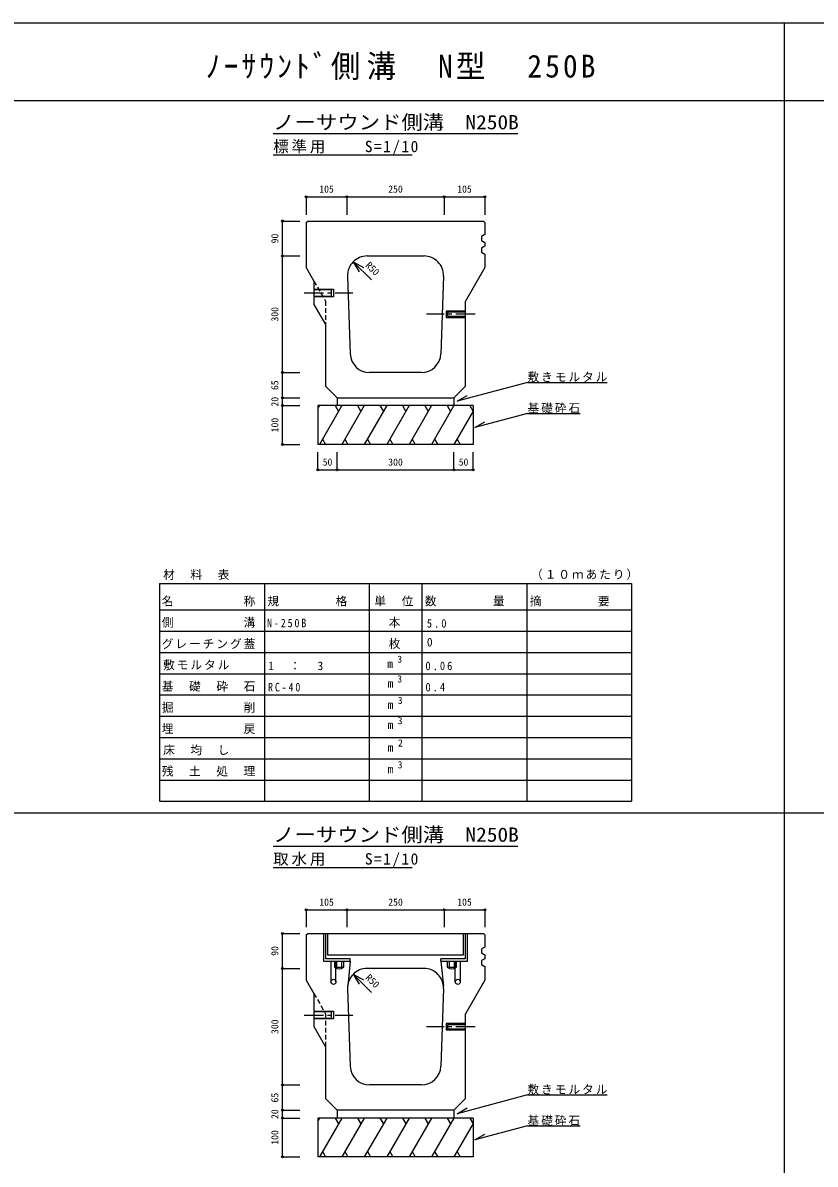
# Model space of a CAD drawing. Units: millimetres at full size, sheet at 1:10. Extents: x -4310 to 3690, y -2846 to 2854.
# Drawn here: x -2270 to -230, y -83 to 2854 of the extents above; entities that cross this region are included whole.
import ezdxf
from ezdxf.enums import TextEntityAlignment as Align

# ---------------------------------------------------------------- set-up
doc = ezdxf.new("R2010")
doc.units = ezdxf.units.MM
doc.header["$LTSCALE"] = 10
doc.header["$PDMODE"] = 32
doc.header["$PDSIZE"] = 5
for name, pattern in [('CHAIN1', [8, 5, -1, 1, -1]), ('DASHED1', [1.8, 1.2, -0.6]), ('DOUBLE_CHAIN2', [12.8, 9, -1, 0.6, -0.6, 0.6, -1])]:
    doc.linetypes.add(name, pattern=pattern)
doc.layers.add('0-0_通り芯', color=7, linetype='Continuous')
doc.styles.add('ＭＳ ゴシック', font='')
doc.styles.get('ＭＳ ゴシック').set_extended_font_data('MS Gothic')

msp = doc.modelspace()

# ---------------------------------------------------------------- linework, layer by layer
at = {"layer": '0-0_通り芯', "color": 2}
for p, q in [((-4310.37, 2853.83), (3689.63, 2853.83)), ((-310.37, 2853.83), (-310.37, -2846.17)), ((-4310.37, 2653.83), (3689.63, 2653.83)), ((-4310.37, 2653.83), (3689.63, 2653.83)), ((-1461.37, 423.49), (-1461.37, 439.49)), ((-1449.37, 439.49), (-1449.37, 423.49)), ((-1171.37, 423.49), (-1171.37, 439.49)), ((-1159.37, 439.49), (-1159.37, 423.49))]:
    msp.add_line(p, q, dxfattribs=at)
at = {"layer": '0-0_通り芯'}
for p, q in [((-1625.37, 2568.83), (-995.37, 2568.83)), ((-1625.37, 2513.83), (-1267.87, 2513.83)), ((-970.59, 1928.6), (-765.59, 1928.6)), ((-1460.37, 1888.83), (-1460.37, 1868.83)), ((-1160.37, 1888.83), (-1160.37, 1868.83)), ((-1510.37, 1868.83), (-1510.37, 1768.83)), ((-1110.37, 1868.83), (-1510.37, 1868.83)), ((-1506.32, 1868.83), (-1510.37, 1861.81)), ((-1448.58, 1868.83), (-1506.32, 1768.83)), ((-1465.88, 1868.83), (-1457.23, 1853.84)), ((-1390.85, 1868.83), (-1448.58, 1768.83)), ((-1408.15, 1868.83), (-1399.5, 1853.84)), ((-1333.11, 1868.83), (-1390.85, 1768.83)), ((-1350.41, 1868.83), (-1341.76, 1853.84)), ((-1275.38, 1868.83), (-1333.11, 1768.83)), ((-1292.68, 1868.83), (-1284.03, 1853.84)), ((-1217.64, 1868.83), (-1275.38, 1768.83)), ((-1234.94, 1868.83), (-1226.29, 1853.84)), ((-1159.91, 1868.83), (-1217.64, 1768.83)), ((-1177.21, 1868.83), (-1168.56, 1853.84)), ((-1110.37, 1854.63), (-1159.91, 1768.83)), ((-1119.47, 1868.83), (-1110.82, 1853.84)), ((-1110.37, 1868.83), (-1110.37, 1768.83)), ((-970.59, 1848.8), (-835.59, 1848.8)), ((-1110.37, 1768.83), (-1510.37, 1768.83)), ((-1498.4, 1782.55), (-1490.48, 1768.83)), ((-1440.66, 1782.55), (-1432.74, 1768.83)), ((-1382.93, 1782.55), (-1375.01, 1768.83)), ((-1325.19, 1782.55), (-1317.27, 1768.83)), ((-1267.46, 1782.55), (-1259.54, 1768.83)), ((-1209.72, 1782.55), (-1201.8, 1768.83)), ((-1151.99, 1782.55), (-1144.07, 1768.83)), ((-1917.87, 1411.37), (-702.87, 1411.37)), ((-1917.87, 1411.37), (-1917.87, 1288.25)), ((-1647.87, 1411.37), (-1647.87, 1288.25)), ((-1377.87, 1411.37), (-1377.87, 1288.25)), ((-1242.87, 1411.37), (-1242.87, 1288.25)), ((-972.87, 1411.37), (-972.87, 1288.25)), ((-702.87, 1411.37), (-702.87, 1288.25)), ((-1917.87, 1342.97), (-702.87, 1342.97)), ((-1917.87, 1288.25), (-702.87, 1288.25)), ((-1917.87, 1288.25), (-1917.87, 850.49)), ((-1647.87, 1288.25), (-1647.87, 850.49)), ((-1377.87, 1288.25), (-1377.87, 850.49)), ((-1242.87, 1288.25), (-1242.87, 850.49)), ((-972.87, 1288.25), (-972.87, 850.49)), ((-702.87, 1288.25), (-702.87, 850.49)), ((-1917.87, 1233.53), (-702.87, 1233.53)), ((-1917.87, 1178.81), (-702.87, 1178.81)), ((-1917.87, 1124.09), (-702.87, 1124.09)), ((-1917.87, 1069.37), (-702.87, 1069.37)), ((-1917.87, 1014.65), (-702.87, 1014.65)), ((-1917.87, 959.93), (-702.87, 959.93)), ((-1917.87, 905.21), (-702.87, 905.21)), ((-1917.87, 850.49), (-702.87, 850.49)), ((-1832.37, 850.49), (-923.37, 850.49)), ((-1625.37, 735.49), (-995.37, 735.49)), ((-1625.37, 680.49), (-1267.87, 680.49)), ((-1485.37, 510.49), (-1485.37, 455.49)), ((-1135.37, 455.49), (-1135.37, 510.49)), ((-1485.37, 455.49), (-1135.37, 455.49)), ((-970.59, 95.27), (-765.59, 95.27)), ((-1510.37, 35.49), (-1510.37, -64.51)), ((-1110.37, 35.49), (-1510.37, 35.49)), ((-1506.32, 35.49), (-1510.37, 28.48)), ((-1448.58, 35.49), (-1506.32, -64.51)), ((-1465.88, 35.49), (-1457.23, 20.51)), ((-1460.37, 55.49), (-1460.37, 35.49)), ((-1390.85, 35.49), (-1448.58, -64.51)), ((-1408.15, 35.49), (-1399.5, 20.51)), ((-1333.11, 35.49), (-1390.85, -64.51)), ((-1350.41, 35.49), (-1341.76, 20.51)), ((-1275.38, 35.49), (-1333.11, -64.51)), ((-1292.68, 35.49), (-1284.03, 20.51)), ((-1217.64, 35.49), (-1275.38, -64.51)), ((-1234.94, 35.49), (-1226.29, 20.51)), ((-1159.91, 35.49), (-1217.64, -64.51)), ((-1177.21, 35.49), (-1168.56, 20.51)), ((-1160.37, 55.49), (-1160.37, 35.49)), ((-1119.47, 35.49), (-1110.82, 20.51)), ((-1110.37, 35.49), (-1110.37, -64.51)), ((-1110.37, 21.3), (-1159.91, -64.51)), ((-970.59, 15.47), (-835.59, 15.47)), ((-1498.4, -50.79), (-1490.48, -64.51)), ((-1440.66, -50.79), (-1432.74, -64.51)), ((-1382.93, -50.79), (-1375.01, -64.51)), ((-1325.19, -50.79), (-1317.27, -64.51)), ((-1267.46, -50.79), (-1259.54, -64.51)), ((-1209.72, -50.79), (-1201.8, -64.51)), ((-1151.99, -50.79), (-1144.07, -64.51)), ((-1110.37, -64.51), (-1510.37, -64.51))]:
    msp.add_line(p, q, dxfattribs=at)
at = {"layer": '0-0_通り芯', "color": 4}
for p, q in [((-1540.37, 2406.35), (-1435.37, 2406.35)), ((-1540.37, 2406.35), (-1540.37, 2359.84)), ((-1435.37, 2406.35), (-1435.37, 2359.84)), ((-1435.37, 2406.35), (-1185.37, 2406.35)), ((-1185.37, 2406.35), (-1185.37, 2359.84)), ((-1185.37, 2406.35), (-1080.37, 2406.35)), ((-1080.37, 2406.35), (-1080.37, 2359.84)), ((-1601.37, 2253.83), (-1601.37, 2343.83)), ((-1601.37, 2343.83), (-1556.37, 2343.83)), ((-1601.37, 1953.83), (-1601.37, 2253.83)), ((-1601.37, 2253.83), (-1556.37, 2253.83)), ((-1419.03, 2239.18), (-1393.05, 2224.18)), ((-1419.03, 2239.18), (-1404.03, 2213.2)), ((-1372.02, 2192.18), (-1419.03, 2239.18)), ((-1601.37, 1888.83), (-1601.37, 1953.83)), ((-1601.37, 1953.83), (-1556.37, 1953.83)), ((-1601.37, 1868.83), (-1601.37, 1888.83)), ((-1601.37, 1888.83), (-1556.37, 1888.83)), ((-1601.37, 1768.83), (-1601.37, 1868.83)), ((-1601.37, 1868.83), (-1556.37, 1868.83)), ((-1601.37, 1768.83), (-1556.37, 1768.83)), ((-1510.37, 1703.83), (-1510.37, 1748.83)), ((-1460.37, 1703.83), (-1460.37, 1748.83)), ((-1160.37, 1703.83), (-1160.37, 1748.83)), ((-1110.37, 1703.83), (-1110.37, 1748.83)), ((-1510.37, 1703.83), (-1460.37, 1703.83)), ((-1460.37, 1703.83), (-1160.37, 1703.83)), ((-1160.37, 1703.83), (-1110.37, 1703.83)), ((-4310.37, 820.49), (3689.63, 820.49)), ((-1540.37, 571.49), (-1435.37, 571.49)), ((-1540.37, 571.49), (-1540.37, 526.49)), ((-1435.37, 571.49), (-1435.37, 526.49)), ((-1435.37, 571.49), (-1185.37, 571.49)), ((-1185.37, 571.49), (-1185.37, 526.49)), ((-1185.37, 571.49), (-1080.37, 571.49)), ((-1080.37, 571.49), (-1080.37, 526.49)), ((-1601.37, 420.49), (-1601.37, 510.49)), ((-1601.37, 510.49), (-1556.37, 510.49)), ((-1489.37, 445.49), (-1489.37, 510.49)), ((-1131.37, 510.49), (-1131.37, 445.49)), ((-1125.37, 439.49), (-1125.37, 510.49)), ((-1427.37, 445.49), (-1489.37, 445.49)), ((-1427.37, 439.49), (-1427.37, 445.49)), ((-1131.37, 445.49), (-1193.37, 445.49)), ((-1193.37, 439.49), (-1193.37, 445.49)), ((-1601.37, 120.49), (-1601.37, 420.49)), ((-1601.37, 420.49), (-1556.37, 420.49)), ((-1476.87, 439.49), (-1476.87, 385.99)), ((-1463.87, 385.99), (-1463.87, 439.49)), ((-1193.37, 439.49), (-1125.37, 439.49)), ((-1156.87, 385.99), (-1156.87, 439.49)), ((-1143.87, 439.49), (-1143.87, 385.99)), ((-1419.03, 405.85), (-1393.05, 390.85)), ((-1419.03, 405.85), (-1404.03, 379.87)), ((-1372.02, 358.84), (-1419.03, 405.85)), ((-1601.37, 55.49), (-1601.37, 120.49)), ((-1601.37, 120.49), (-1556.37, 120.49)), ((-1601.37, 35.49), (-1601.37, 55.49)), ((-1601.37, 55.49), (-1556.37, 55.49)), ((-1601.37, -64.51), (-1601.37, 35.49)), ((-1601.37, 35.49), (-1556.37, 35.49)), ((-1601.37, -64.51), (-1556.37, -64.51))]:
    msp.add_line(p, q, dxfattribs=at)
at = {"layer": '0-0_通り芯', "color": 3}
for p, q in [((-1540.37, 2339.83), (-1536.37, 2343.83)), ((-1540.37, 2339.83), (-1540.37, 2223.83)), ((-1536.37, 2343.83), (-1084.37, 2343.83)), ((-1080.37, 2339.83), (-1084.37, 2343.83)), ((-1080.37, 2339.83), (-1080.37, 2308.83)), ((-1080.37, 2288.83), (-1080.37, 2278.83)), ((-1383.67, 2253.83), (-1237.06, 2253.83)), ((-1080.37, 2258.83), (-1080.37, 2223.83)), ((-1540.37, 2223.83), (-1520.37, 2189.19)), ((-1080.37, 2223.83), (-1130.37, 2137.22)), ((-1520.37, 2189.19), (-1520.37, 2129.19)), ((-1433.64, 2202.16), (-1426.98, 2002.16)), ((-1187.09, 2202.16), (-1193.75, 2002.16)), ((-1520.37, 2129.19), (-1490.37, 2077.22)), ((-1490.37, 2077.22), (-1490.37, 1918.83)), ((-1243.73, 1953.83), (-1377, 1953.83)), ((-1460.37, 1888.83), (-1490.37, 1918.83)), ((-1540.37, 506.49), (-1536.37, 510.49)), ((-1536.37, 510.49), (-1084.37, 510.49)), ((-1080.37, 506.49), (-1084.37, 510.49)), ((-1080.37, 506.49), (-1080.37, 475.49)), ((-1080.37, 455.49), (-1080.37, 445.49)), ((-1427.37, 439.49), (-1433.45, 375.2)), ((-1237.06, 420.49), (-1383.67, 420.49)), ((-1193.37, 439.49), (-1187.28, 375.2)), ((-1080.37, 390.49), (-1130.37, 303.89)), ((-1520.37, 355.85), (-1520.37, 270.85)), ((-1433.64, 368.83), (-1426.98, 168.83)), ((-1187.09, 368.83), (-1193.75, 168.83)), ((-1130.37, 85.49), (-1130.37, 303.89)), ((-1520.37, 270.85), (-1490.37, 218.89)), ((-1490.37, 218.89), (-1490.37, 85.49)), ((-1243.73, 120.49), (-1377, 120.49)), ((-1460.37, 55.49), (-1490.37, 85.49)), ((-1160.37, 55.49), (-1130.37, 85.49)), ((-1160.37, 55.49), (-1460.37, 55.49))]:
    msp.add_line(p, q, dxfattribs=at)
at = {"layer": '0-0_通り芯', "color": 3, "linetype": 'DASHED1'}
for p, q in [((-1520.37, 2189.19), (-1490.37, 2137.22)), ((-1490.37, 2137.22), (-1490.37, 2077.22)), ((-1520.37, 355.85), (-1490.37, 303.89)), ((-1490.37, 303.89), (-1490.37, 218.89))]:
    msp.add_line(p, q, dxfattribs=at)
at = {"layer": '0-0_通り芯', "linetype": 'CHAIN1'}
for p, q in [((-1545.37, 2158.83), (-1420.37, 2158.83)), ((-1105.37, 2103.83), (-1230.37, 2103.83)), ((-1545.37, 300.49), (-1420.37, 300.49)), ((-1105.37, 270.49), (-1230.37, 270.49))]:
    msp.add_line(p, q, dxfattribs=at)
at = {"layer": '0-0_通り芯', "color": 4, "linetype": 'DOUBLE_CHAIN2'}
msp.add_line((-4310.37, 820.49), (3689.63, 820.49), dxfattribs=at)
at = {"layer": '0-0_通り芯', "color": 3}
for points in [[(-1080.37, 2308.83), (-1089.37, 2303.83), (-1089.37, 2293.83), (-1080.37, 2288.83)], [(-1080.37, 2278.83), (-1089.37, 2273.83), (-1089.37, 2263.83), (-1080.37, 2258.83)], [(-1460.37, 1888.83), (-1160.37, 1888.83), (-1130.37, 1918.83), (-1130.37, 2137.22)], [(-1540.37, 506.49), (-1540.37, 390.49), (-1520.37, 355.85)], [(-1080.37, 475.49), (-1089.37, 470.49), (-1089.37, 460.49), (-1080.37, 455.49)], [(-1080.37, 445.49), (-1089.37, 440.49), (-1089.37, 430.49), (-1080.37, 425.49), (-1080.37, 390.49)]]:
    msp.add_lwpolyline(points, dxfattribs=at)
at = {"layer": '0-0_通り芯'}
for points in [[(-1520.37, 2168.83), (-1470.37, 2168.83), (-1470.37, 2148.83), (-1520.37, 2148.83)], [(-1520.37, 2150.83), (-1475.37, 2150.83), (-1475.37, 2166.83), (-1520.37, 2166.83)], [(-1130.37, 2111.83), (-1180.37, 2111.83), (-1180.37, 2095.83), (-1130.37, 2095.83)], [(-1130.37, 2097.83), (-1175.37, 2097.83), (-1175.37, 2109.83), (-1130.37, 2109.83)], [(-970.59, 1928.6), (-1152.1, 1879.97), (-1126.12, 1894.97)], [(-970.59, 1848.8), (-1106.48, 1812.39), (-1080.5, 1827.39)], [(-1520.37, 310.49), (-1470.37, 310.49), (-1470.37, 290.49), (-1520.37, 290.49)], [(-1520.37, 292.49), (-1475.37, 292.49), (-1475.37, 308.49), (-1520.37, 308.49)], [(-1130.37, 278.49), (-1180.37, 278.49), (-1180.37, 262.49), (-1130.37, 262.49)], [(-1130.37, 264.49), (-1175.37, 264.49), (-1175.37, 276.49), (-1130.37, 276.49)], [(-970.59, 95.27), (-1152.1, 46.64), (-1126.12, 61.64)], [(-970.59, 15.47), (-1106.48, -20.94), (-1080.5, -5.94)]]:
    msp.add_lwpolyline(points, dxfattribs=at)
at = {"layer": '0-0_通り芯', "color": 4}
msp.add_lwpolyline([(-1495.37, 510.49), (-1495.37, 439.49), (-1427.37, 439.49)], dxfattribs=at)
at = {"layer": '0-0_通り芯', "color": 2}
for points in [[(-1467.37, 439.49), (-1467.37, 423.49), (-1443.37, 423.49), (-1443.37, 439.49)], [(-1177.37, 439.49), (-1177.37, 423.49), (-1153.37, 423.49), (-1153.37, 439.49)]]:
    msp.add_lwpolyline(points, dxfattribs=at)
at = {"layer": '0-0_通り芯', "color": 4}
for centre in [(-1470.37, 385.99), (-1150.37, 385.99)]:
    msp.add_circle(centre, 6.5, dxfattribs=at)
at = {"layer": '0-0_通り芯', "color": 3}
for centre, start, end in [((-1383.67, 2203.83), 90, 181.90915), ((-1237.06, 2203.83), 358.09085, 90), ((-1377, 2003.83), 181.90915, 270), ((-1243.73, 2003.83), 270, 358.09085), ((-1383.67, 370.49), 90, 181.90915), ((-1237.06, 370.49), 358.09085, 90), ((-1377, 170.49), 181.90915, 270), ((-1243.73, 170.49), 270, 358.09085)]:
    msp.add_arc(centre, 50, start, end, dxfattribs=at)
at = {"layer": '0-0_通り芯', "color": 2}
for centre in [(-1455.37, 439.49), (-1165.37, 439.49)]:
    msp.add_arc(centre, 20, 233.1301, 306.8699, dxfattribs=at)
at = {"layer": '0-0_通り芯', "color": 4}
for p in [(-1540.37, 2406.35), (-1435.37, 2406.35), (-1185.37, 2406.35), (-1080.37, 2406.35), (-1601.37, 2343.83), (-1601.37, 2253.83), (-1601.37, 1953.83), (-1601.37, 1888.83), (-1601.37, 1868.83), (-1601.37, 1768.83), (-1510.37, 1703.83), (-1460.37, 1703.83), (-1160.37, 1703.83), (-1110.37, 1703.83), (-1540.37, 571.49), (-1435.37, 571.49), (-1185.37, 571.49), (-1080.37, 571.49), (-1601.37, 510.49), (-1601.37, 420.49), (-1601.37, 120.49), (-1601.37, 55.49), (-1601.37, 35.49), (-1601.37, -64.51)]:
    msp.add_point(p, dxfattribs=at)

# ---------------------------------------------------------------- texts
at = {"layer": '0-0_通り芯', "color": 3, "style": 'ＭＳ ゴシック', "width": 1.1}
for p in [(-1625.37, 2568.83), (-1625.37, 735.49)]:
    msp.add_text('ノーサウンド側溝\u3000N250B', height=36.66, dxfattribs=at).set_placement(p, align=Align.BOTTOM_LEFT)
at = {"layer": '0-0_通り芯', "color": 4, "style": 'ＭＳ ゴシック'}
for s, p in [('105', (-1506.62, 2411.35)), ('250', (-1329.12, 2411.35)), ('105', (-1151.62, 2411.35)), ('50', (-1497.87, 1708.83)), ('300', (-1329.12, 1708.83)), ('50', (-1147.87, 1708.83)), ('3', (-1305.84, 1201.43)), ('3', (-1305.84, 1150.82)), ('3', (-1304.67, 1095.76)), ('3', (-1304.94, 1043.5)), ('2', (-1304.04, 985.97)), ('3', (-1304.94, 929.89)), ('105', (-1506.62, 576.49)), ('250', (-1329.12, 576.49)), ('105', (-1151.62, 576.49))]:
    msp.add_text(s, height=18.33, dxfattribs=at).set_placement(p, align=Align.BOTTOM_LEFT)
for s, rotation, p in [('90', 90, (-1606.37, 2286.33)), ('R50', 315, (-1393.05, 2224.18)), ('300', 90, (-1606.37, 2085.08)), ('65', 90, (-1606.37, 1908.83)), ('20', 90, (-1606.37, 1866.33)), ('100', 90, (-1606.37, 1800.08)), ('90', 90, (-1606.37, 452.99)), ('R50', 315, (-1393.05, 390.85)), ('300', 90, (-1606.37, 251.74)), ('65', 90, (-1606.37, 75.49)), ('20', 90, (-1606.37, 32.99)), ('100', 90, (-1606.37, -33.26))]:
    msp.add_text(s, height=18.33, rotation=rotation, dxfattribs=at).set_placement(p, align=Align.BOTTOM_LEFT)
at = {"layer": '0-0_通り芯', "style": 'ＭＳ ゴシック'}
for s, p in [('0', (-1229.87, 1242.47)), ('m', (-1331.94, 1187.07)), ('m', (-1331.04, 1136.45)), ('m', (-1331.04, 1081.73)), ('m', (-1331.04, 1029.75)), ('m', (-1330.95, 971.61)), ('m', (-1330.77, 915.52))]:
    msp.add_text(s, height=21.99, dxfattribs=at).set_placement(p, align=Align.BOTTOM_LEFT)
at = {"layer": '0-0_通り芯', "color": 2, "insert": (-1798.73, 2706.61), "char_height": 58.65, "attachment_point": 7, "style": 'ＭＳ ゴシック'}
msp.add_mtext('\\T1.21;\\W0.95;ﾉｰｻｳﾝﾄﾞ側溝\u3000N型\u3000250B', dxfattribs=at)
at = {"layer": '0-0_通り芯', "attachment_point": 7, "style": 'ＭＳ ゴシック'}
for s, insert, char_height in [('\\T1.18;標準用\u3000\u3000S=1/10', (-1625.37, 2513.83), 29.33), ('\\T1.17;敷きモルタル', (-970.59, 1928.6), 21.99), ('\\T1.17;基礎砕石', (-970.59, 1848.8), 21.99), ('\\T1.17;材\u3000料\u3000表', (-1908.37, 1420.31), 21.99), ('\\T1.17;（１０ｍあたり）', (-961.61, 1420.31), 21.99), ('\\T1.17;名\u3000\u3000\u3000\u3000\u3000称', (-1911.87, 1351.91), 21.99), ('\\T1.17;規\u3000\u3000\u3000\u3000格', (-1640.12, 1351.91), 21.99), ('\\T1.17;単\u3000位', (-1364.87, 1351.91), 21.99), ('\\T1.17;数\u3000\u3000\u3000\u3000量', (-1235.12, 1351.91), 21.99), ('\\T1.17;摘\u3000\u3000\u3000\u3000要', (-965.12, 1351.91), 21.99), ('\\T1.17;側\u3000\u3000\u3000\u3000\u3000溝', (-1911.87, 1297.19), 21.99), ('\\T1.17;\u3000本', (-1363.12, 1297.19), 21.99), ('\\T1.39;\\W0.85;N-250B', (-1641.12, 1297.98), 21.99), ('\\T1.38;\\W0.9;5.0', (-1229.87, 1297.19), 21.99), ('\\T1.17;グレーチング蓋', (-1911.87, 1242.47), 21.99), ('\\T1.17;\u3000枚', (-1363.12, 1242.47), 21.99), ('\\T1.17;敷モルタル', (-1908.37, 1187.75), 21.99), ('\\T1.21;1\u3000：\u30003', (-1638.37, 1187.75), 21.99), ('\\T1.38;\\W0.9;0.06', (-1233.37, 1187.75), 21.99), ('\\T1.17;基\u3000礎\u3000砕\u3000石', (-1911.87, 1133.03), 21.99), ('\\T1.38;\\W0.85;RC-40', (-1638.37, 1133.03), 21.99), ('\\T1.38;\\W0.9;0.4', (-1233.37, 1133.03), 21.99), ('\\T1.17;掘\u3000\u3000\u3000\u3000\u3000削', (-1911.87, 1078.31), 21.99), ('\\T1.17;埋\u3000\u3000\u3000\u3000\u3000戻', (-1911.87, 1023.59), 21.99), ('\\T1.17;床\u3000均\u3000し', (-1908.37, 968.87), 21.99), ('\\T1.17;残\u3000土\u3000処\u3000理', (-1911.87, 914.15), 21.99), ('\\T1.18;取水用\u3000\u3000S=1/10', (-1625.37, 680.49), 29.33), ('\\T1.17;敷きモルタル', (-970.59, 95.27), 21.99), ('\\T1.17;基礎砕石', (-970.59, 15.47), 21.99)]:
    msp.add_mtext(s, dxfattribs=dict(at, insert=insert, char_height=char_height))

doc.saveas('drawing.dxf')
